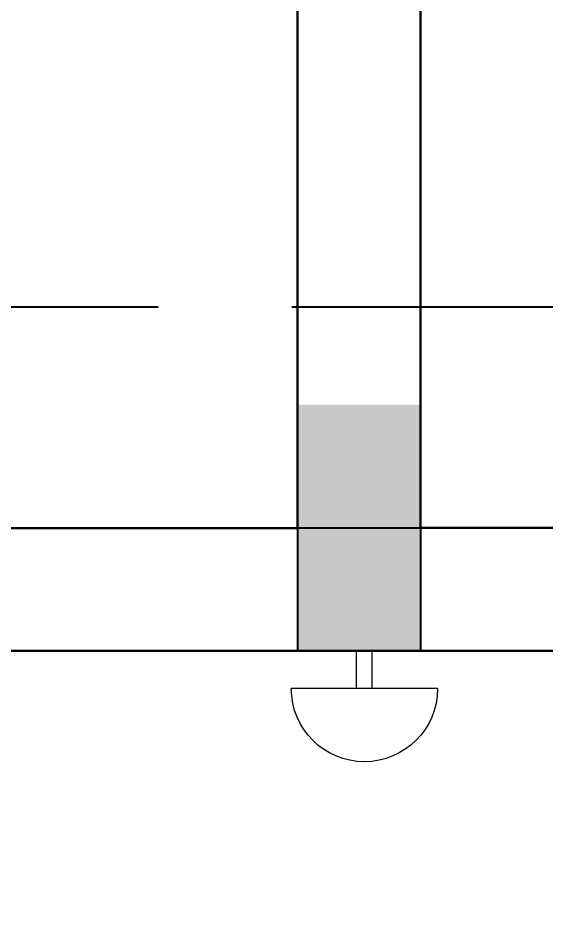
# Model space of a CAD drawing. Header units: metres. Extents: x 0 to 298, y 0 to 162.
# Drawn here: x 180.029 to 181.014, y 98.153 to 99.849 of the extents above; entities that cross this region are included whole.
import ezdxf

# ---------------------------------------------------------------- set-up
doc = ezdxf.new("R2010")
doc.units = ezdxf.units.M
doc.header["$MEASUREMENT"] = 0
doc.linetypes.add('DASHED', pattern=[0.75, 0.5, -0.25])
doc.layers.add('BLK_1_FLR_0_CARPET_AREA', color=10, linetype='Continuous')
doc.layers.add('BLK_1_FLR_0_REGULAR_ROOM_4', color=117, linetype='Continuous')
doc.layers.add('PATH_WAY', color=140, linetype='Continuous', plot=False)
doc.styles.add('working', font='timesbd.ttf', dxfattribs={"height": 0.25})
doc.dimstyles.new('new model', dxfattribs={"dimtxt": 0.25, "dimasz": 0.23, "dimexe": 0.1, "dimexo": 0.1, "dimgap": 0, "dimtad": 0, "dimtoh": 1, "dimzin": 1, "dimdsep": 46, "dimtxsty": 'working', "dimcen": 0.09, "dimse1": 1, "dimse2": 1, "dimclrd": 8, "dimclre": 8, "dimclrt": 3, "dimadec": 1, "dimazin": 0, "dimtfac": 1, "dimtofl": 0, "dimtmove": 0, "dimatfit": 3, "dimfxl": 0, "dimtolj": 1, "dimtzin": 0, "dimlwd": -1, "dimlwe": -1, "dimarcsym": 0})

# ---------------------------------------------------------------- blocks, each defined once
blk = doc.blocks.new('FIR ALARAM')
at = {"color": 6, "lineweight": 20}
for p, q in [((780.2896, 324.3079), (780.1166, 324.3079)), ((780.2896, 324.2077), (780.2896, 324.3079)), ((780.3308, 324.2077), (780.3308, 324.3079)), ((780.3308, 324.3079), (780.5039, 324.3079)), ((780.1166, 324.2077), (780.5039, 324.2077))]:
    blk.add_line(p, q, dxfattribs=at)
blk.add_arc((780.3102, 324.2077), 0.1936, 180, 0, dxfattribs=at)
blk = doc.blocks.new('*D420')
at = {"layer": 'Defpoints', "color": 0, "lineweight": 35}
for p in [(179.4287, 98.6672), (179.4287, 96.4572), (181.3069, 96.4572)]:
    blk.add_point(p, dxfattribs=at)
at = {"layer": 'PATH_WAY', "color": 4}
for p, q in [((181.3069, 98.4372), (181.3069, 97.8672)), ((181.3069, 96.6872), (181.3069, 97.2572))]:
    blk.add_line(p, q, dxfattribs=at)
at = {"layer": 'PATH_WAY', "color": 4, "lineweight": 35}
for points in [[(181.2686, 98.4372), (181.3452, 98.4372), (181.3069, 98.6672)], [(181.2686, 96.6872), (181.3452, 96.6872), (181.3069, 96.4572)]]:
    blk.add_solid(points, dxfattribs=at)
at = {"layer": 'PATH_WAY', "color": 4, "lineweight": 30, "insert": (181.3069, 97.5622), "char_height": 0.25, "attachment_point": 5, "rotation": 90, "style": 'working'}
blk.add_mtext('\\A1;2.21', dxfattribs=at)

msp = doc.modelspace()

# ---------------------------------------------------------------- hatches: boundary and pattern name
at = {"ltscale": 0.25}
msp.add_hatch(color=256, dxfattribs=at).paths.add_polyline_path([(180.78038, 99.1272), (180.55038, 99.1272), (180.55038, 98.8972), (180.55038, 98.6672), (180.78038, 98.6672)])

# ---------------------------------------------------------------- linework, layer by layer
for p, q in [((180.78038, 107.0472), (180.78038, 98.6672)), ((180.55038, 103.2322), (180.55038, 98.6672)), ((180.55038, 98.8972), (180.78038, 98.8972)), ((180.55038, 98.6672), (180.78038, 98.6672))]:
    msp.add_line(p, q, dxfattribs=at)
at = {"linetype": 'DASHED'}
msp.add_line((228.28999, 99.31294), (170.76649, 99.30858), dxfattribs=at)
at = {"layer": 'BLK_1_FLR_0_CARPET_AREA', "color": 15, "linetype": 'Continuous', "lineweight": 30}
msp.add_lwpolyline([(180.78038, 98.8972), (188.10038, 98.8972), (188.10038, 106.8172), (180.78038, 106.8172)], close=True, dxfattribs=at)
for points in [[(179.28351, 103.4622), (179.28351, 103.2322), (180.55038, 103.2322), (180.55038, 98.89635), (178.25038, 98.89635), (178.25038, 103.2322), (178.48038, 103.2322), (178.48038, 103.4622)], [(183.12038, 88.5422), (180.91038, 88.5422), (180.91038, 92.1272), (173.36464, 92.1272), (173.36464, 96.2272), (180.91038, 96.2272), (180.91038, 96.4572), (173.36408, 96.45658), (173.36408, 98.6672), (195.88203, 98.6672)]]:
    msp.add_lwpolyline(points, dxfattribs=at)
at = {"layer": 'BLK_1_FLR_0_REGULAR_ROOM_4', "color": 3, "lineweight": 30}
msp.add_lwpolyline([(180.78038, 98.8972), (188.10038, 98.8972), (188.10038, 106.8172), (180.78038, 106.8172)], close=True, dxfattribs=at)

# ---------------------------------------------------------------- block references
at = {"xscale": -0.7052272580437317, "yscale": 0.7052272580437317, "zscale": 0.7052272580437317}
msp.add_blockref('FIR ALARAM', (730.97138, -130.04357), dxfattribs=at)

# ---------------------------------------------------------------- dimensions: what is measured, and where the dimension line sits
at = {"layer": 'PATH_WAY', "color": 4, "lineweight": 30}
dim = msp.add_linear_dim(base=(181.30689, 96.45722), p1=(179.42866, 98.66722), p2=(179.42867, 96.45722), angle=90, dimstyle='new model', override={"dimpost": '\\X', "dimclrd": 4, "dimclrt": 4}, dxfattribs=at)
dim.commit()
dim.dimension.update_dxf_attribs({"geometry": '*D420', "text_midpoint": (181.30689, 97.56222)})

doc.saveas('drawing.dxf')
